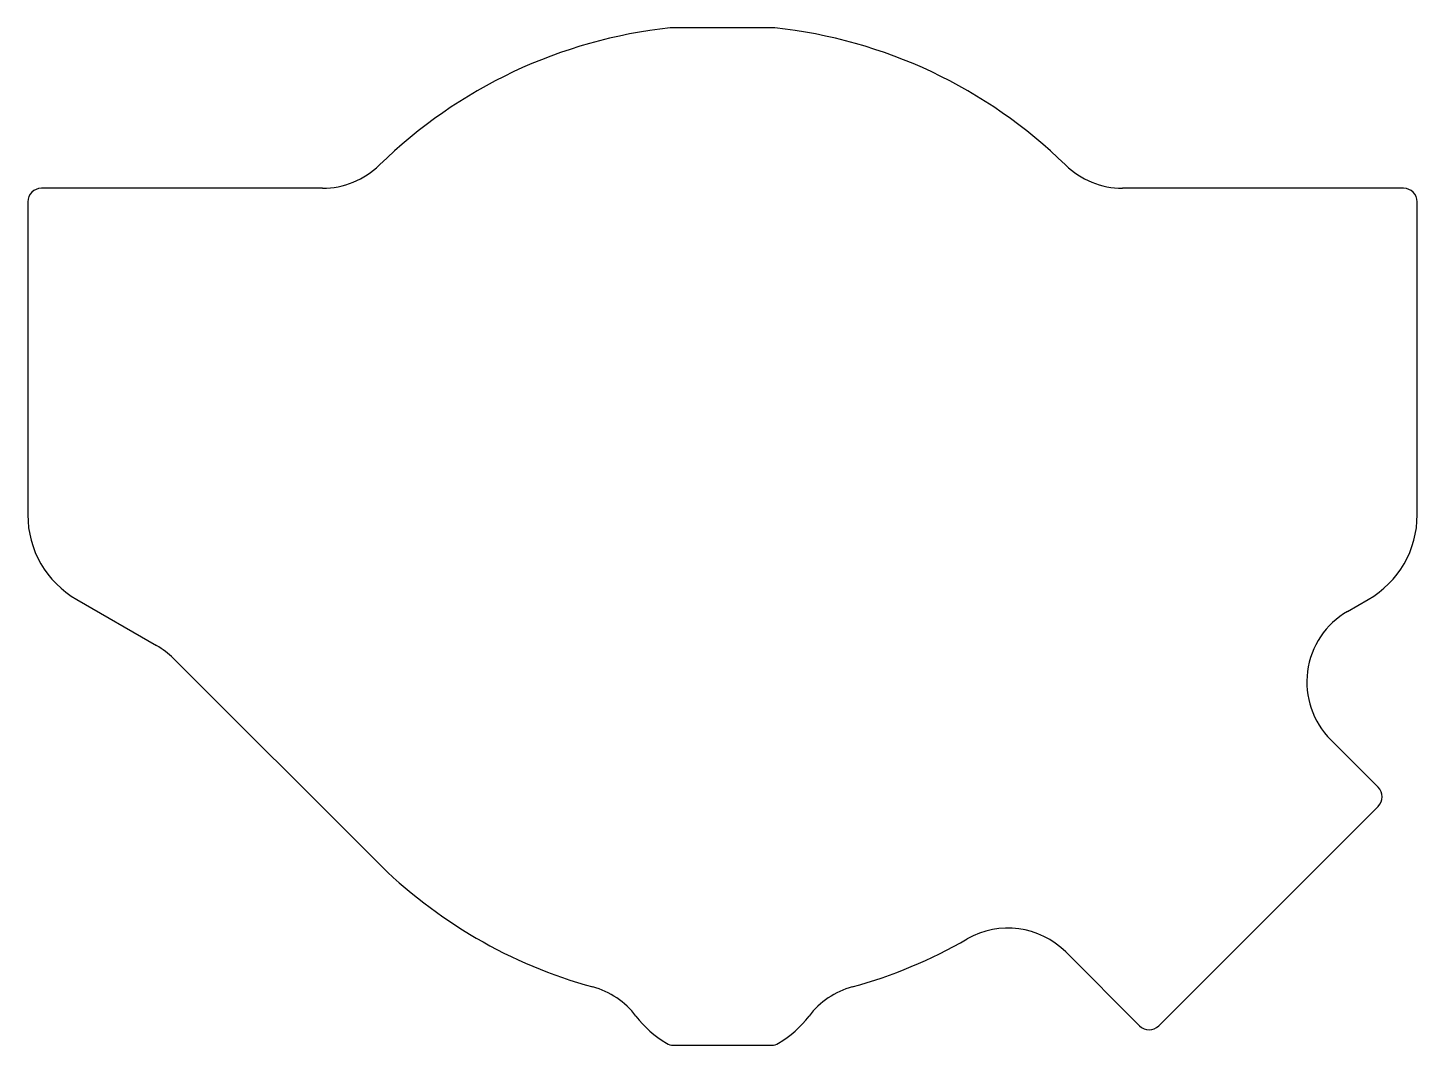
# Model space of a CAD drawing. Header units: millimetres. Extents: x -25.5 to 25.5, y -19.5 to 17.9.
import ezdxf

# ---------------------------------------------------------------- set-up
doc = ezdxf.new("R2010")
doc.units = ezdxf.units.MM
doc.layers.get('0').update_dxf_attribs({"linetype": 'CONTINUOUS'})

msp = doc.modelspace()

# ---------------------------------------------------------------- linework, layer by layer
for p, q in [((1.868, 17.9), (-1.868, 17.9)), ((-14.697, 12), (-25.02, 12)), ((25.02, 12), (14.697, 12)), ((-25.52, 11.5), (-25.52, 0)), ((25.52, 0), (25.52, 11.5)), ((-23.72, -3.118), (-20.793, -4.808)), ((22.965, -3.553), (23.72, -3.118)), ((-20.171, -5.285), (-12.728, -12.728)), ((24.086, -10.015), (22.344, -8.273)), ((16.025, -18.783), (24.086, -10.722)), ((12.608, -16.073), (15.318, -18.783)), ((-1.803, -19.5), (1.803, -19.5))]:
    msp.add_line(p, q)
for centre, radius, start, end in [((0, 0), 18, 96.1281, 134.4153), ((-1.868, 17.4), 0.5, 90, 96.1281), ((1.868, 17.4), 0.5, 83.8719, 90), ((0, 0), 18, 45.5847, 83.8719), ((-14.697, 15), 3, 270, 314.4153), ((14.697, 15), 3, 225.5847, 270), ((-25.02, 11.5), 0.5, 90, 180), ((25.02, 11.5), 0.5, 0, 90), ((-21.92, 0), 3.6, 180, 240), ((21.92, 0), 3.6, 300, 360), ((24.465, -6.151), 3, 120, 225), ((-22.293, -7.406), 3, 45, 60), ((23.733, -10.368), 0.5, -45, 45), ((0, 0), 18, 225, 254.6411), ((10.487, -18.194), 3, 45, 119.9582), ((0, 0), 18, 285.3589, 299.9582), ((-5.562, -20.25), 3, 37.3832, 74.6411), ((5.562, -20.25), 3, 105.3589, 142.6168), ((0, -16), 4, 217.3832, 238.9973), ((0, -16), 4, 301.0027, 322.6168), ((15.672, -18.429), 0.5, 225, 315), ((-1.803, -19), 0.5, 238.9973, 270), ((1.803, -19), 0.5, 270, 301.0027)]:
    msp.add_arc(centre, radius, start, end)

doc.saveas('drawing.dxf')
